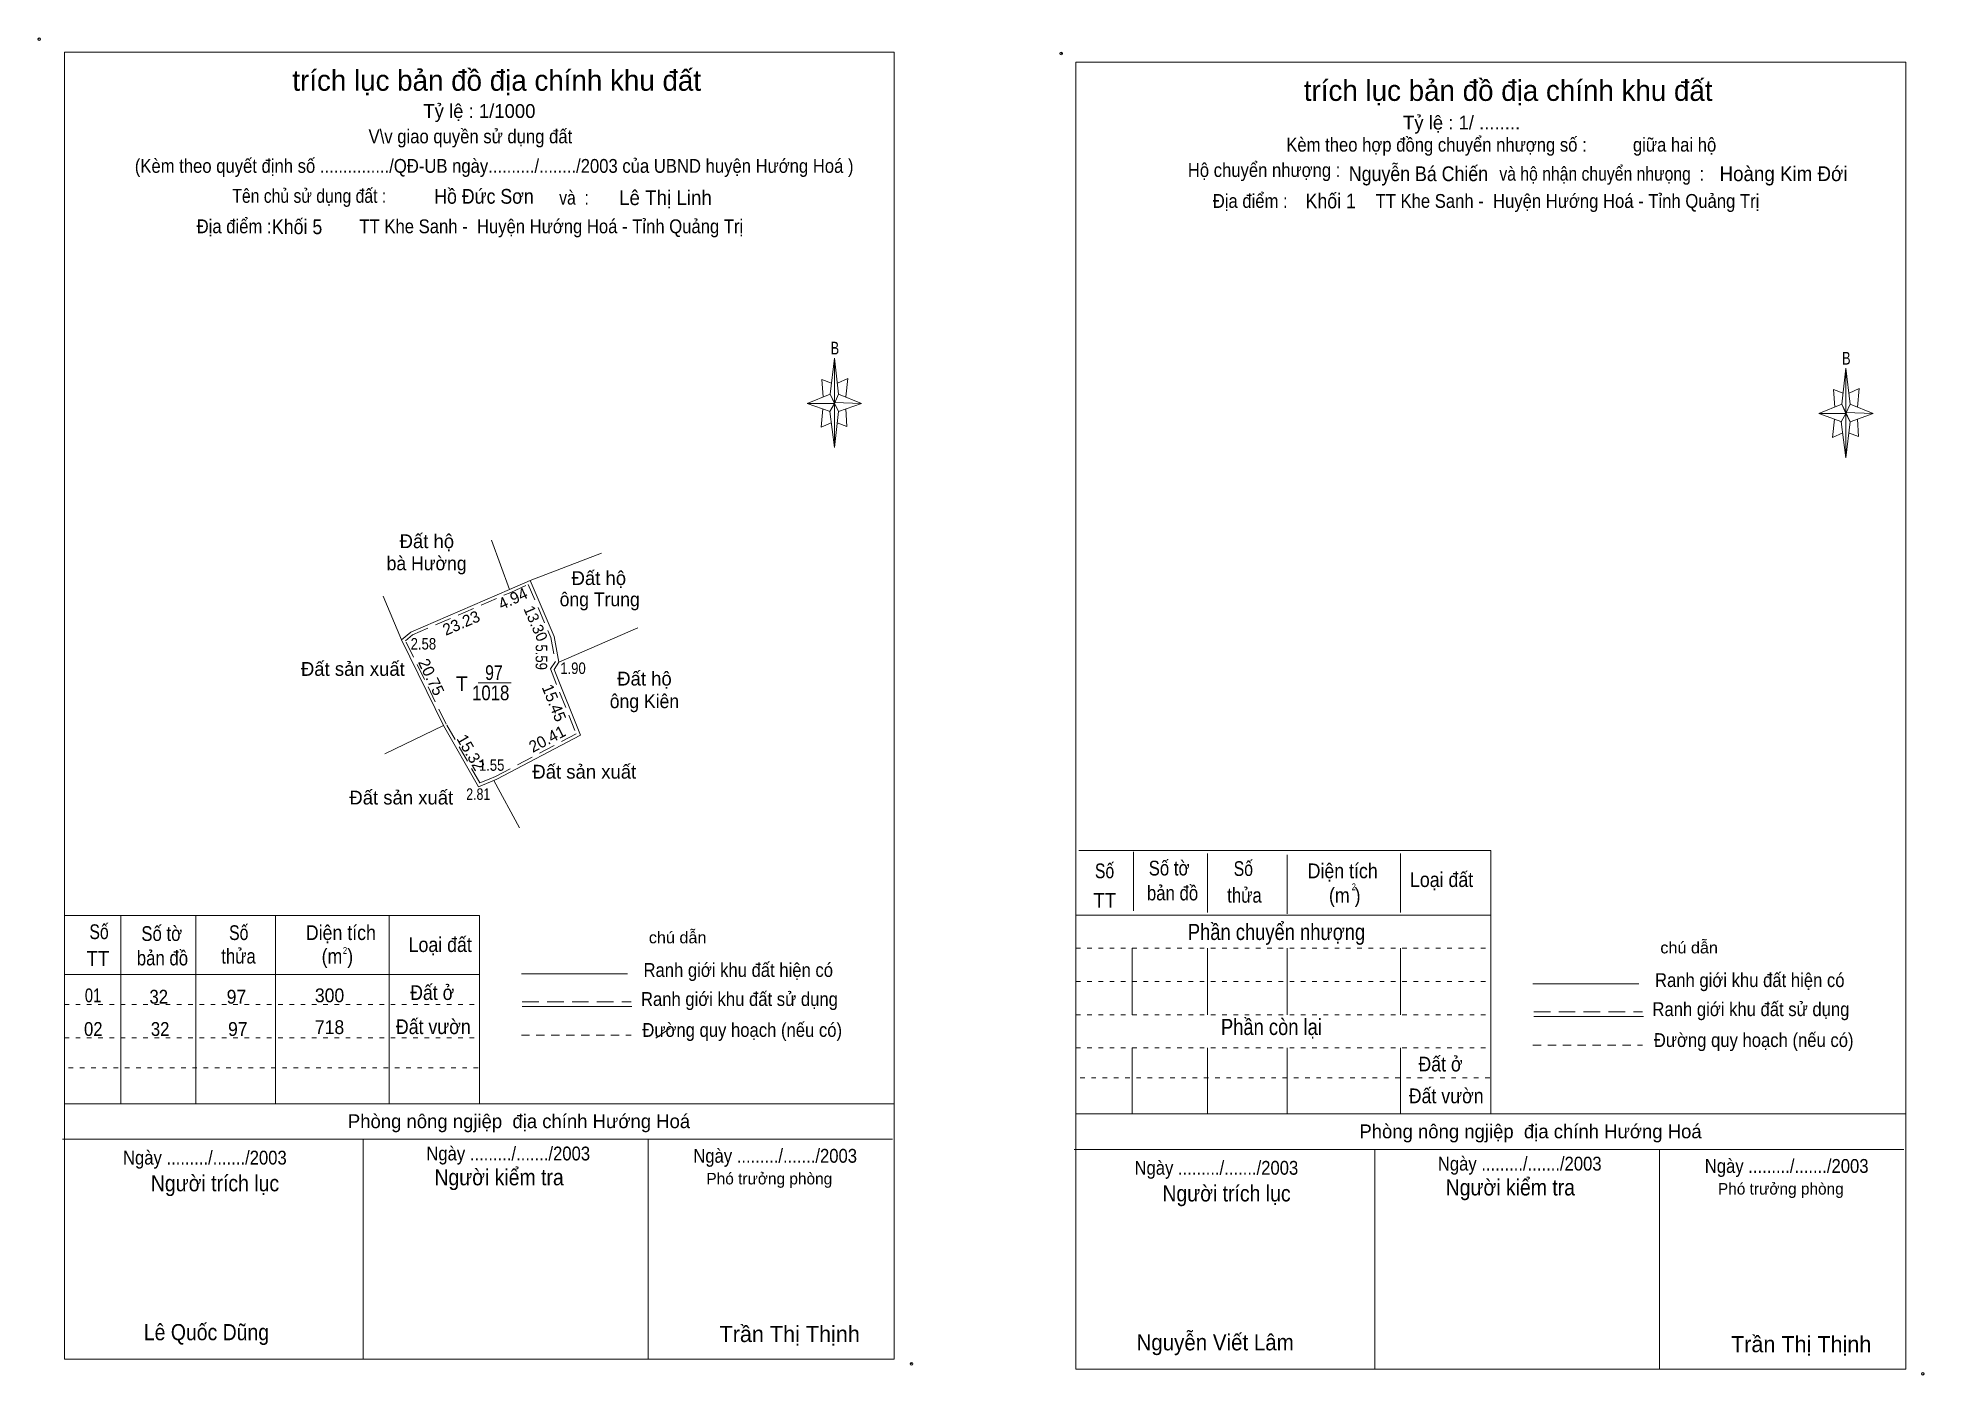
# Model space of a CAD drawing. Header units: centimetres. Extents: x 0.4 to 41.3, y 0.8 to 29.8.
import ezdxf
from ezdxf.enums import TextEntityAlignment as Align

# ---------------------------------------------------------------- set-up
doc = ezdxf.new("R2010")
doc.units = ezdxf.units.CM
doc.header["$LTSCALE"] = 0.12
doc.header["$PDMODE"] = 32
doc.header["$PDSIZE"] = 0.06
for name, pattern in [('DOTTED', [1.5, 0.3, -1.2]), ('MEDIUM_DASHED', [4.5, 3, -1.5]), ('SHORT_DASHED', [2.7, 1.5, -1.2])]:
    doc.linetypes.add(name, pattern=pattern)
for name, color, linetype, lineweight in [('1', 7, 'DOTTED', 13), ('34', 7, 'Continuous', 13), ('5', 7, 'Continuous', 13)]:
    doc.layers.add(name, color=color, linetype=linetype, lineweight=lineweight)
doc.layers.add('33', color=7, linetype='Continuous')
doc.layers.add('50', color=7, linetype='Continuous')

msp = doc.modelspace()

# ---------------------------------------------------------------- linework, layer by layer
at = {"layer": '1', "linetype": 'Continuous'}
for p, q in [((9.97, 15.77), (10.69, 15.77)), ((9.22, 14.84), (7.95, 14.23)), ((10.31, 13.65), (10.87, 12.62)), ((22.94, 10.73), (31.94, 10.73))]:
    msp.add_line(p, q, dxfattribs=at)
at = {"layer": '1'}
for p, q in [((22.94, 10.01), (31.94, 10.01)), ((22.94, 9.29), (31.94, 9.29)), ((22.94, 9.29), (31.94, 9.29)), ((1, 8.79), (10, 8.79)), ((22.94, 8.57), (31.94, 8.57)), ((22.94, 8.57), (31.94, 8.57)), ((1, 8.07), (10, 8.07)), ((22.94, 7.85), (31.94, 7.85)), ((22.94, 7.85), (31.94, 7.85)), ((1.09, 7.42), (10, 7.42)), ((23.03, 7.2), (31.94, 7.2)), ((23.03, 7.2), (31.94, 7.2))]:
    msp.add_line(p, q, dxfattribs=at)
at = {"layer": '34'}
for p, q in [((10.26, 18.86), (10.65, 17.79)), ((11.1, 17.99), (12.65, 18.58)), ((8.31, 16.7), (7.91, 17.65)), ((13.44, 16.96), (11.72, 16.22)), ((14.14, 8.28), (13.83, 8.06))]:
    msp.add_line(p, q, dxfattribs=at)
msp.add_lwpolyline([(10.65, 17.79), (11.1, 17.99), (11.62, 16.77), (11.72, 16.22), (11.62, 16.06), (12.19, 14.63), (10.38, 13.68), (10.24, 13.62), (9.98, 13.51), (9.22, 14.84), (8.31, 16.7), (8.51, 16.87)], close=True, dxfattribs=at)
at = {"layer": '34', "linetype": 'MEDIUM_DASHED'}
msp.add_lwpolyline([(10.68, 17.73), (11.06, 17.9), (11.55, 16.75), (11.65, 16.23), (11.54, 16.07), (12.1, 14.66), (10.35, 13.74), (10.21, 13.68), (10.01, 13.6), (9.28, 14.87), (8.4, 16.68), (8.55, 16.81)], close=True, dxfattribs=at)
at = {"layer": '5'}
for p, q in [((17.61, 22.03), (17.7, 22.81)), ((39.55, 21.81), (39.64, 22.59)), ((17.61, 21.65), (17.11, 21.83)), ((17.79, 22.03), (18.29, 21.83)), ((17.95, 21.71), (17.97, 21.33)), ((39.73, 21.81), (40.23, 21.61)), ((17.79, 21.65), (17.7, 20.87)), ((17.97, 21.33), (17.76, 21.41)), ((39.55, 21.43), (39.05, 21.61)), ((39.73, 21.43), (39.64, 20.65)), ((39.89, 21.49), (39.91, 21.11)), ((39.91, 21.11), (39.7, 21.19)), ((23, 12.13), (31.94, 12.13)), ((24.19, 12.1), (24.19, 10.82)), ((25.79, 12.07), (25.79, 10.79)), ((27.52, 12.04), (27.52, 10.76)), ((29.98, 12.07), (29.98, 10.79)), ((31.94, 12.13), (31.94, 6.42)), ((1, 10.72), (10, 10.72)), ((2.22, 10.72), (2.22, 6.64)), ((3.85, 10.72), (3.85, 6.64)), ((5.58, 10.72), (5.58, 6.64)), ((8.04, 10.72), (8.04, 6.64)), ((10, 10.72), (10, 6.64)), ((24.16, 10.01), (24.16, 8.57)), ((25.79, 10.01), (25.79, 8.57)), ((27.52, 10.01), (27.52, 8.57)), ((29.98, 10.01), (29.98, 8.57)), ((1, 9.44), (10, 9.44)), ((10.91, 9.46), (13.21, 9.46)), ((32.85, 9.24), (35.15, 9.24)), ((10.93, 8.75), (13.31, 8.75)), ((32.87, 8.53), (35.25, 8.53)), ((24.16, 7.85), (24.16, 6.42)), ((25.79, 7.85), (25.79, 6.42)), ((27.52, 7.85), (27.52, 6.42)), ((29.98, 7.85), (29.98, 6.42)), ((1, 6.64), (19, 6.64)), ((22.94, 6.42), (40.94, 6.42)), ((0.96, 5.87), (18.96, 5.87)), ((7.48, 5.87), (7.48, 1.1)), ((13.66, 5.87), (13.66, 1.1)), ((22.9, 5.65), (40.9, 5.65)), ((29.42, 5.65), (29.42, 0.88)), ((35.6, 5.65), (35.6, 0.88))]:
    msp.add_line(p, q, dxfattribs=at)
at = {"layer": '5', "linetype": 'MEDIUM_DASHED'}
for p, q in [((10.93, 8.85), (13.29, 8.85)), ((32.87, 8.63), (35.23, 8.63))]:
    msp.add_line(p, q, dxfattribs=at)
at = {"layer": '5', "linetype": 'SHORT_DASHED'}
for p, q in [((10.91, 8.13), (13.29, 8.13)), ((32.85, 7.91), (35.23, 7.91))]:
    msp.add_line(p, q, dxfattribs=at)
at = {"layer": '5'}
for points in [[(1, 29.45), (19, 29.45), (19, 1.1), (1, 1.1)], [(22.94, 29.23), (40.94, 29.23), (40.94, 0.88), (22.94, 0.88)], [(17.7, 22.81), (17.79, 22.03), (17.7, 21.83)], [(39.64, 22.59), (39.73, 21.81), (39.64, 21.61)], [(17.7, 21.83), (17.11, 21.83), (17.61, 22.03), (17.79, 21.65), (18.29, 21.83), (17.7, 21.85)], [(17.7, 21.83), (17.7, 20.87), (17.6, 21.65)], [(39.64, 21.61), (39.05, 21.61), (39.55, 21.81), (39.73, 21.43), (40.23, 21.61), (39.64, 21.63)], [(39.64, 21.61), (39.64, 20.65), (39.54, 21.43)]]:
    msp.add_lwpolyline(points, close=True, dxfattribs=at)
for points in [[(17.64, 22.27), (17.43, 22.35), (17.46, 21.97)], [(17.77, 22.27), (17.99, 22.37), (17.95, 21.97)], [(39.58, 22.05), (39.37, 22.13), (39.4, 21.75)], [(39.71, 22.05), (39.93, 22.15), (39.89, 21.75)], [(17.7, 21.83), (17.61, 22.03), (17.11, 21.83)], [(17.45, 21.71), (17.41, 21.31), (17.63, 21.41)], [(17.7, 21.83), (17.79, 21.65), (18.29, 21.83)], [(39.64, 21.61), (39.55, 21.81), (39.05, 21.61)], [(39.39, 21.49), (39.35, 21.09), (39.57, 21.19)], [(39.64, 21.61), (39.73, 21.43), (40.23, 21.61)]]:
    msp.add_lwpolyline(points, dxfattribs=at)
for p in [(0.45, 29.73), (22.62, 29.42), (19.37, 1), (41.31, 0.78)]:
    msp.add_point(p, dxfattribs=at)

# ---------------------------------------------------------------- texts
at = {"layer": '1'}
for s, p in [('Đất hộ', (8.86, 18.69)), ('Đất hộ', (12.59, 17.89)), ('Đất sản xuất', (7.255, 15.92)), ('Đất hộ', (13.58, 15.71)), ('Đất sản xuất', (12.275, 13.69)), ('Đất sản xuất', (8.305, 13.13))]:
    msp.add_text(s, height=0.3, dxfattribs=at).set_placement(p, align=Align.CENTER)
for s, height, width, p in [('bà Hường', 0.3, 0.95, (8.855, 18.21)), ('ông Trung', 0.3, 0.95, (12.61, 17.43)), ('ông Kiên', 0.3, 0.95, (13.58, 15.22)), ('2', 0.15, 0.8, (28.965, 11.27)), ('2', 0.15, 0.8, (7.085, 9.89)), ('01', 0.3, 0.8, (1.62, 8.84)), ('32', 0.3, 0.9, (3.045, 8.81)), ('97', 0.3, 0.95, (4.73, 8.81)), ('300', 0.3, 0.95, (6.75, 8.84)), ('02', 0.3, 0.9, (1.625, 8.11)), ('32', 0.3, 0.9, (3.075, 8.11)), ('97', 0.3, 0.95, (4.76, 8.11)), ('718', 0.3, 0.95, (6.75, 8.15))]:
    msp.add_text(s, height=height, dxfattribs=dict(at, width=width)).set_placement(p, align=Align.CENTER)
at = {"layer": '33'}
for s, width, p in [('97', 0.8, (10.315, 15.83)), ('1018', 0.85, (10.245, 15.39))]:
    msp.add_text(s, height=0.32, dxfattribs=dict(at, width=width)).set_placement(p, align=Align.CENTER)
msp.add_text('T', height=0.32, dxfattribs=at).set_placement((9.75, 15.59), align=Align.RIGHT)
at = {"layer": '34'}
for s, width, p in [('Nguyễn Bá Chiến', 0.9, (28.86, 26.65)), ('Hoàng Kim Đới', 0.95, (36.9, 26.65)), ('Hồ Đức Sơn', 0.9, (9.02, 26.16)), ('Lê Thị Linh', 0.95, (13.03, 26.13)), ('Khối 1', 0.9, (27.92, 26.06)), ('Khối 5', 0.9, (5.5, 25.5))]:
    msp.add_text(s, height=0.32, dxfattribs=dict(at, width=width)).set_placement(p)
at = {"layer": '5'}
for s, height, p in [('trích lục bản đồ địa chính khu đất', 0.45, (10.375, 28.61)), ('trích lục bản đồ địa chính khu đất', 0.45, (32.315, 28.39)), ('Tỷ lệ : 1/1000', 0.3, (10, 28.02)), ('Tỷ lệ : 1/ ........', 0.3, (31.305, 27.77)), ('Phòng nông ngjiệp  địa chính Hướng Hoá ', 0.3, (10.915, 6.11)), ('Phòng nông ngjiệp  địa chính Hướng Hoá ', 0.3, (32.855, 5.89)), ('Phó trưởng phòng ', 0.25, (16.335, 4.89)), ('Phó trưởng phòng ', 0.25, (38.275, 4.67)), ('Trần Thị Thịnh', 0.35, (16.73, 1.47)), ('Trần Thị Thịnh', 0.35, (38.67, 1.25))]:
    msp.add_text(s, height=height, dxfattribs=at).set_placement(p, align=Align.CENTER)
for s, height, width, p in [('V\\v giao quyền sử dụng đất ', 0.3, 0.9, (9.855, 27.47)), ('Kèm theo hợp đồng chuyển nhượng số :          giữa hai hộ ', 0.3, 0.9, (32.215, 27.29)), ('(Kèm theo quyết định số .............../QĐ-UB ngày........../......../2003 của UBND huyện Hướng Hoá )', 0.3, 0.9, (10.32, 26.83)), ('Hộ chuyển nhượng :', 0.3, 0.9, (27.02, 26.74)), ('và hộ nhận chuyển nhưọng  : ', 0.3, 0.85, (34.39, 26.66)), ('Tên chủ sử dụng đất :', 0.3, 0.85, (6.31, 26.18)), ('và  : ', 0.3, 0.85, (12.1, 26.14)), ('Địa điểm :                   TT Khe Sanh -  Huyện Hướng Hoá - Tỉnh Quảng Trị ', 0.3, 0.9, (31.885, 26.07)), ('Địa điểm :                   TT Khe Sanh -  Huyện Hướng Hoá - Tỉnh Quảng Trị ', 0.3, 0.9, (9.845, 25.52)), ('B', 0.276, 0.75, (17.71, 22.89)), ('B', 0.276, 0.75, (39.65, 22.67)), ('Số', 0.32, 0.8, (23.56, 11.53)), ('Số tờ', 0.32, 0.85, (24.96, 11.59)), ('Số', 0.32, 0.8, (26.57, 11.58)), ('Diện tích', 0.32, 0.9, (28.725, 11.53)), ('Loại đất', 0.32, 0.9, (30.87, 11.34)), ('TT', 0.32, 0.95, (23.565, 10.89)), ('bản đồ', 0.32, 0.85, (25.035, 11.05)), ('thửa', 0.32, 0.85, (26.595, 11)), ('(m )', 0.32, 0.9, (28.77, 11)), ('Số', 0.32, 0.8, (1.75, 10.21)), ('Số tờ', 0.32, 0.85, (3.11, 10.17)), ('Số', 0.32, 0.8, (4.78, 10.19)), ('Diện tích', 0.32, 0.9, (6.995, 10.19)), ('Loại đất', 0.32, 0.9, (9.15, 9.93)), ('chú dẫn', 0.25, 1.05, (14.3, 10.12)), ('Phần chuyển nhượng ', 0.35, 0.85, (27.345, 10.19)), ('TT', 0.32, 0.95, (1.725, 9.63)), ('bản đồ', 0.32, 0.85, (3.125, 9.64)), ('thửa', 0.32, 0.85, (4.775, 9.68)), ('(m )', 0.32, 0.9, (6.92, 9.68)), ('chú dẫn', 0.25, 1.05, (36.24, 9.9)), ('Ranh giới khu đất hiện có ', 0.3, 0.9, (15.665, 9.39)), ('Ranh giới khu đất hiện có ', 0.3, 0.9, (37.605, 9.17)), ('Đất ở ', 0.32, 0.9, (9.03, 8.89)), ('Ranh giới khu đất sử dụng', 0.3, 0.9, (15.64, 8.76)), ('Ranh giới khu đất sử dụng', 0.3, 0.9, (37.58, 8.54)), ('Đất vườn', 0.32, 0.9, (9, 8.15)), ('Đường quy hoạch (nếu có)', 0.3, 0.9, (15.7, 8.09)), ('Phần còn lại ', 0.35, 0.85, (27.235, 8.13)), ('Đường quy hoạch (nếu có)', 0.3, 0.9, (37.64, 7.87)), ('Đất ở ', 0.32, 0.9, (30.9, 7.34)), ('Đất vườn', 0.32, 0.9, (30.97, 6.65)), ('Ngày ........./......./2003', 0.3, 0.9, (10.625, 5.41)), ('Ngày ........./......./2003', 0.3, 0.9, (4.045, 5.32)), ('Ngày ........./......./2003', 0.3, 0.9, (16.415, 5.36)), ('Ngày ........./......./2003', 0.3, 0.9, (25.985, 5.1)), ('Ngày ........./......./2003', 0.3, 0.9, (32.565, 5.19)), ('Ngày ........./......./2003', 0.3, 0.9, (38.355, 5.14)), ('Người trích lục', 0.35, 0.9, (4.265, 4.74)), ('Người kiểm tra ', 0.35, 0.9, (10.485, 4.87)), ('Người kiểm tra ', 0.35, 0.9, (32.42, 4.65)), ('Người trích lục', 0.35, 0.9, (26.205, 4.52)), ('Lê Quốc Dũng', 0.35, 0.9, (4.08, 1.51)), ('Nguyễn Viết Lâm ', 0.35, 0.95, (26.02, 1.29))]:
    msp.add_text(s, height=height, dxfattribs=dict(at, width=width)).set_placement(p, align=Align.CENTER)
at = {"layer": '50'}
for s, height, rotation, p in [('4.94', 0.25, 24.799, (10.778, 17.482)), ('23.23', 0.25, 23.331, (9.655, 16.952)), ('13.30', 0.24, 293.385, (11.111, 17.008)), ('20.75', 0.25, 295.923, (8.845, 15.84)), ('15.45', 0.25, 291.932, (11.504, 15.287)), ('20.41', 0.25, 27.544, (11.527, 14.441)), ('15.32', 0.25, 299.879, (9.704, 14.197))]:
    msp.add_text(s, height=height, rotation=rotation, dxfattribs=at).set_placement(p, align=Align.CENTER)
for s, width, p in [('2.58', 0.85, (8.785, 16.49)), ('1.90', 0.85, (12.03, 15.96)), ('1.55', 0.85, (10.265, 13.86)), ('2.81', 0.8, (9.975, 13.23))]:
    msp.add_text(s, height=0.25, dxfattribs=dict(at, width=width)).set_placement(p, align=Align.CENTER)
at = {"layer": '50', "width": 0.85}
msp.add_text('5.59', height=0.25, rotation=270, dxfattribs=at).set_placement((11.22, 16.325), align=Align.CENTER)

doc.saveas('drawing.dxf')
